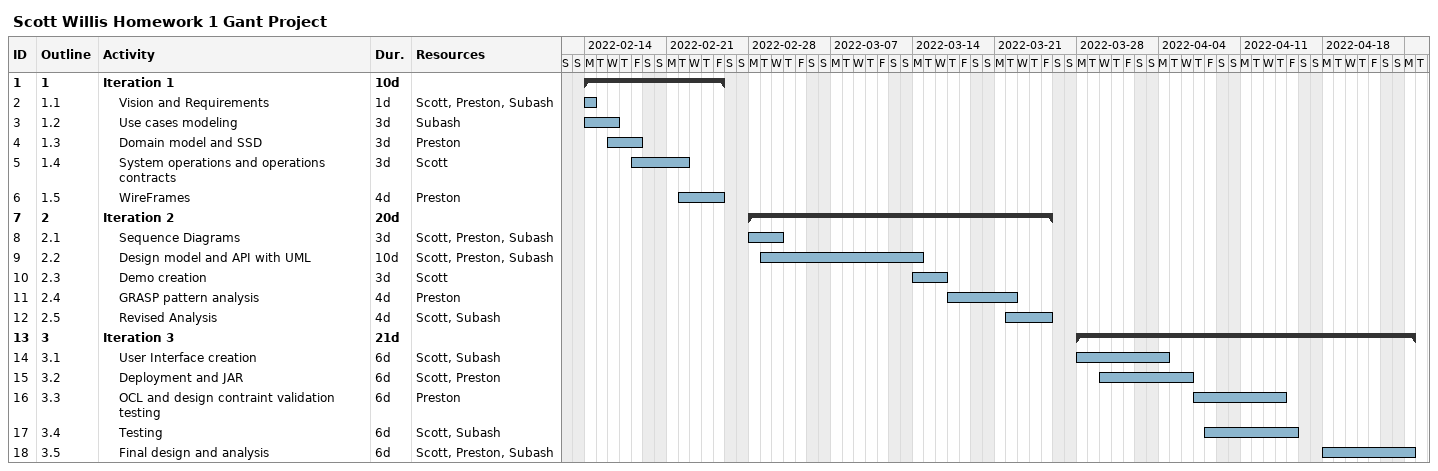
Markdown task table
Scott Willis Homework 1 Gant Project

| ID | WBS | Task | Duration | Start | Finish | Resources |
|---|---|---|---|---|---|---|
| 1 | 1 | **Iteration 1** | 10d | 2022-02-14 | 2022-02-25 |  |
| 2 | 1.1 | Vision and Requirements | 1d | 2022-02-14 | 2022-02-14 | Scott, Preston, Subash |
| 3 | 1.2 | Use cases modeling | 3d | 2022-02-14 | 2022-02-16 | Subash |
| 4 | 1.3 | Domain model and SSD | 3d | 2022-02-16 | 2022-02-18 | Preston |
| 5 | 1.4 | System operations and operations contracts | 3d | 2022-02-18 | 2022-02-22 | Scott |
| 6 | 1.5 | WireFrames | 4d | 2022-02-22 | 2022-02-25 | Preston |
| 7 | 2 | **Iteration 2** | 20d | 2022-02-28 | 2022-03-25 |  |
| 8 | 2.1 | Sequence Diagrams | 3d | 2022-02-28 | 2022-03-02 | Scott, Preston, Subash |
| 9 | 2.2 | Design model and API with UML | 10d | 2022-03-01 | 2022-03-14 | Scott, Preston, Subash |
| 10 | 2.3 | Demo creation | 3d | 2022-03-14 | 2022-03-16 | Scott |
| 11 | 2.4 | GRASP pattern analysis | 4d | 2022-03-17 | 2022-03-22 | Preston |
| 12 | 2.5 | Revised Analysis | 4d | 2022-03-22 | 2022-03-25 | Scott, Subash |
| 13 | 3 | **Iteration 3** | 21d | 2022-03-28 | 2022-04-25 |  |
| 14 | 3.1 | User Interface creation | 6d | 2022-03-28 | 2022-04-04 | Scott, Subash |
| 15 | 3.2 | Deployment and JAR | 6d | 2022-03-30 | 2022-04-06 | Scott, Preston |
| 16 | 3.3 | OCL and design contraint validation testing | 6d | 2022-04-07 | 2022-04-14 | Preston |
| 17 | 3.4 | Testing | 6d | 2022-04-08 | 2022-04-15 | Scott, Subash |
| 18 | 3.5 | Final design and analysis | 6d | 2022-04-18 | 2022-04-25 | Scott, Preston, Subash |
